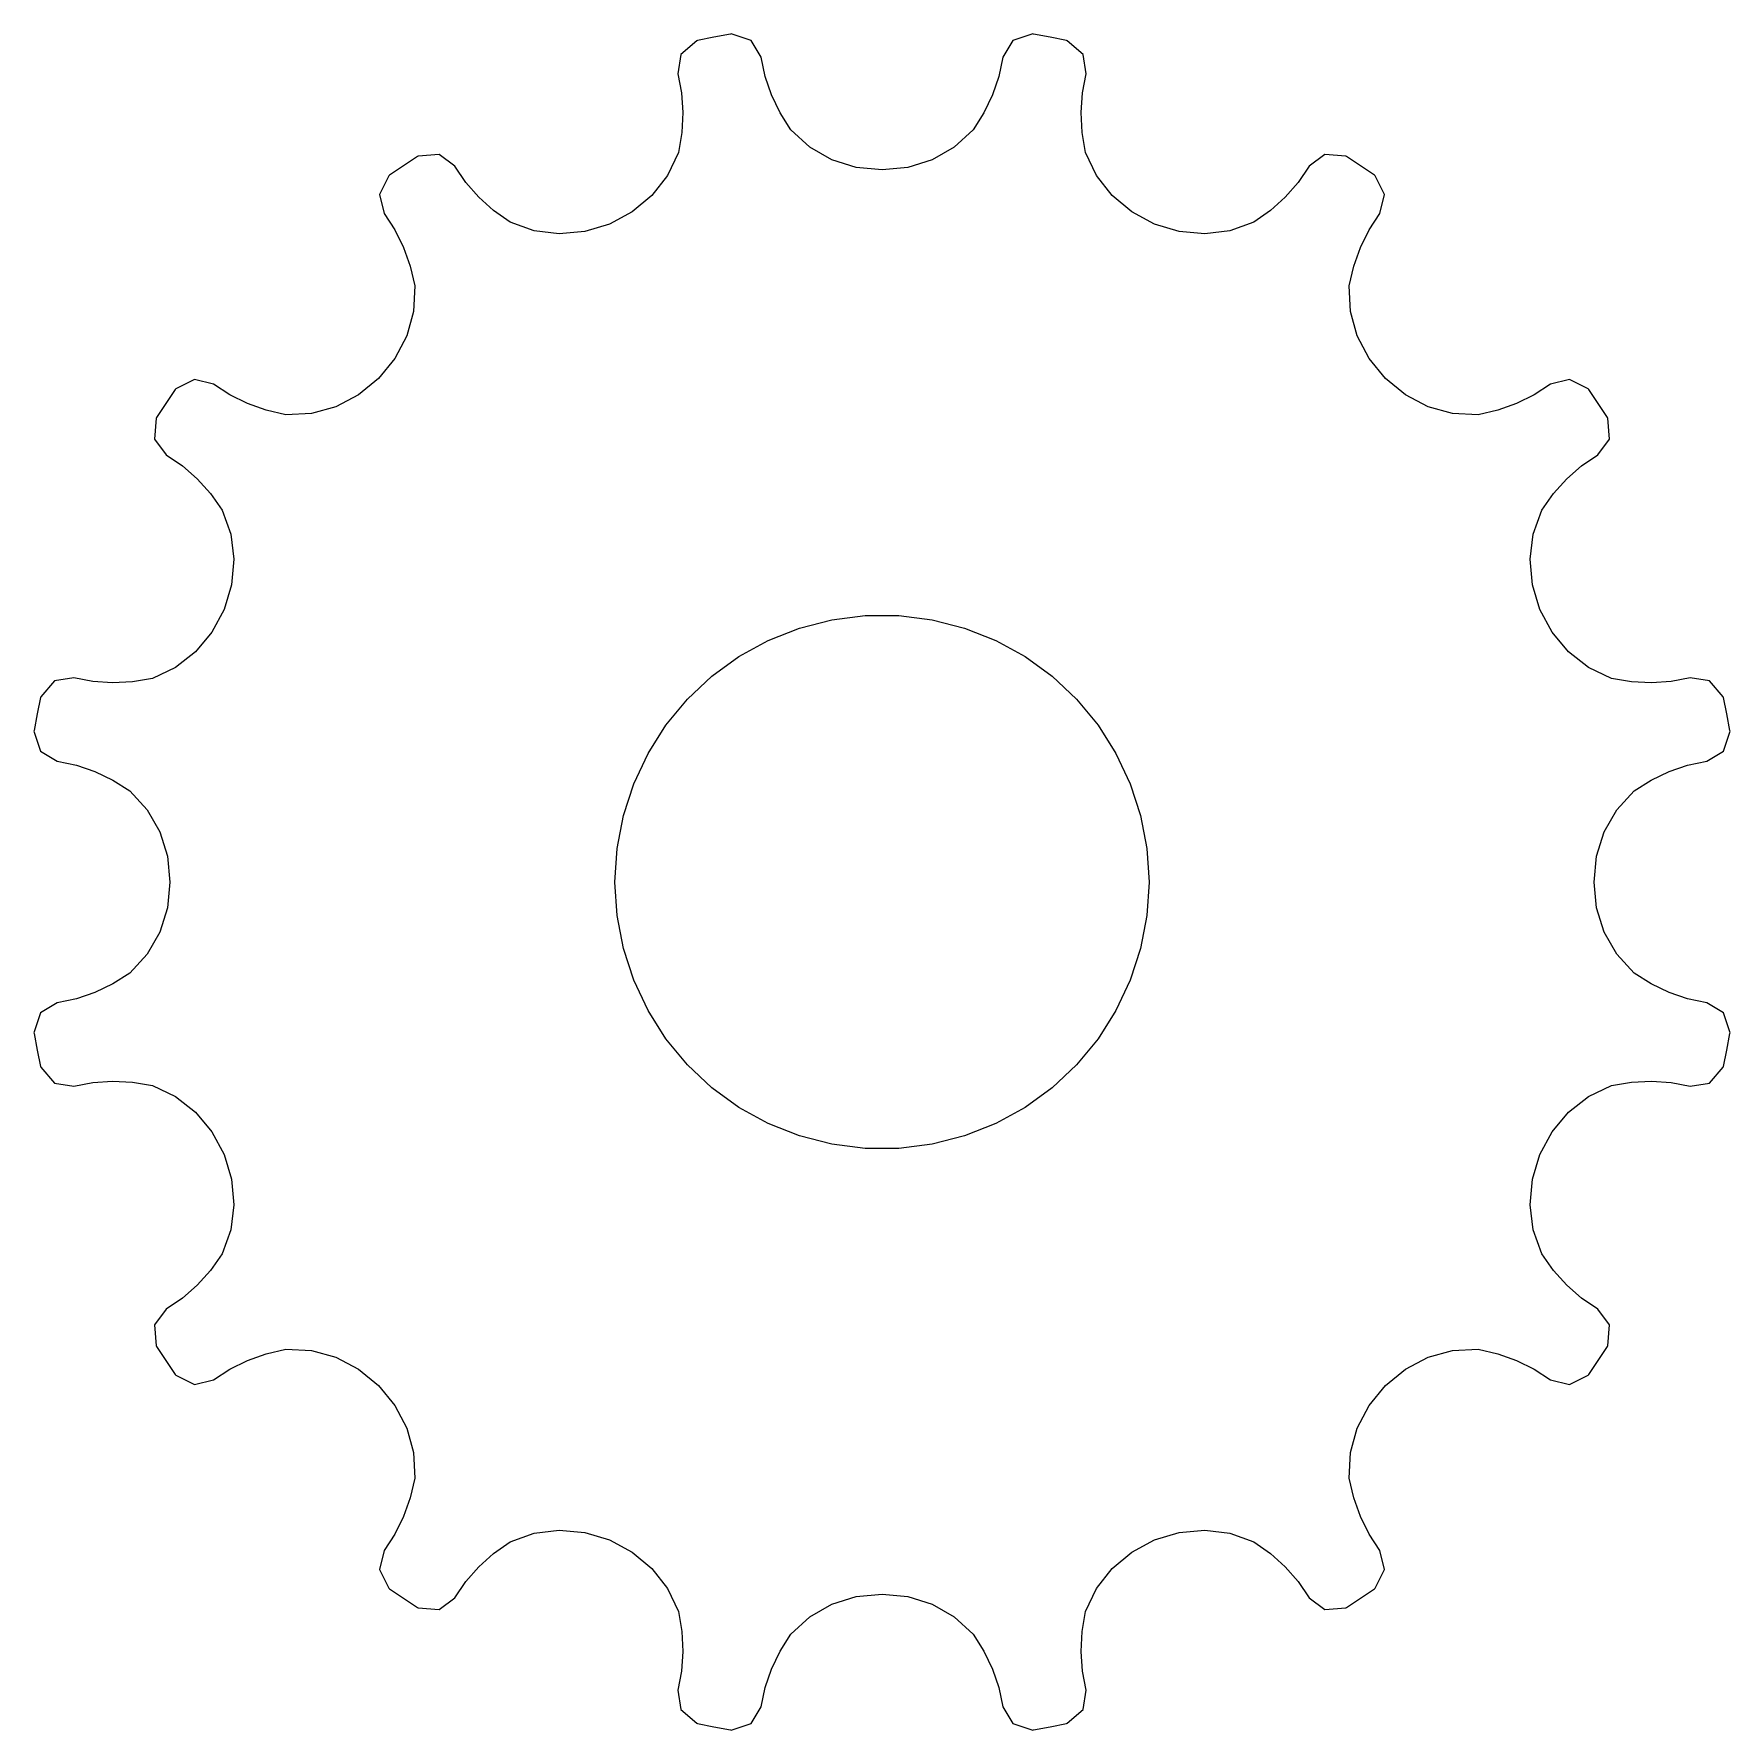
# Model space of a CAD drawing. Header units: metres. Extents: x -4.76 to 4.76, y -4.76 to 4.76.
import ezdxf

# ---------------------------------------------------------------- set-up
doc = ezdxf.new("R2010")
doc.units = ezdxf.units.M

msp = doc.modelspace()

# ---------------------------------------------------------------- linework, layer by layer
for p, q in [((-0.847046, 4.76421), (-0.850662, 4.7636)), ((-0.734589, 4.72704), (-0.847046, 4.76421)), ((0.847046, 4.76421), (0.734741, 4.72704)), ((0.850662, 4.7636), (0.847046, 4.76421)), ((-1.04059, 4.72571), (-1.13014, 4.64838)), ((-1.03702, 4.72652), (-1.04059, 4.72571)), ((-0.944031, 4.74597), (-1.03702, 4.72652)), ((-0.850662, 4.7636), (-0.944031, 4.74597)), ((-0.678375, 4.63373), (-0.734589, 4.72704)), ((0.734741, 4.72704), (0.678375, 4.63373)), ((0.944031, 4.74597), (0.850662, 4.7636)), ((1.03702, 4.72652), (0.944031, 4.74597)), ((1.04059, 4.72571), (1.03702, 4.72652)), ((1.13026, 4.64833), (1.04059, 4.72571)), ((-1.13014, 4.64838), (-1.1465, 4.5406)), ((-0.655991, 4.52583), (-0.678375, 4.63373)), ((0.678375, 4.63373), (0.656052, 4.52583)), ((1.1465, 4.5406), (1.13026, 4.64833)), ((-1.1465, 4.5406), (-1.12584, 4.43237)), ((-0.620392, 4.42119), (-0.655991, 4.52583)), ((0.656052, 4.52583), (0.620544, 4.42119)), ((1.12589, 4.43236), (1.1465, 4.5406)), ((-1.12584, 4.43237), (-1.11859, 4.32211)), ((-0.572189, 4.3205), (-0.620392, 4.42119)), ((0.620544, 4.42119), (0.572357, 4.3205)), ((1.11874, 4.32205), (1.12589, 4.43236)), ((-1.11859, 4.32211), (-1.12457, 4.21065)), ((-0.511993, 4.2245), (-0.572189, 4.3205)), ((0.572357, 4.3205), (0.511993, 4.2245)), ((1.12474, 4.21059), (1.11874, 4.32205)), ((-1.12457, 4.21065), (-1.14362, 4.09886)), ((-0.406158, 4.12733), (-0.511993, 4.2245)), ((0.511993, 4.2245), (0.406158, 4.12733)), ((1.14362, 4.09886), (1.12474, 4.21059)), ((-1.14362, 4.09886), (-1.20421, 3.96858)), ((-0.281647, 4.05698), (-0.406158, 4.12733)), ((0.406158, 4.12733), (0.281647, 4.05698)), ((1.20421, 3.96858), (1.14362, 4.09886)), ((-2.68837, 4.02344), (-2.76685, 3.96988)), ((-2.60886, 4.07544), (-2.68837, 4.02344)), ((-2.60576, 4.07739), (-2.60886, 4.07544)), ((-2.48764, 4.08609), (-2.60576, 4.07739)), ((-2.39999, 4.02139), (-2.48764, 4.08609)), ((-2.33803, 3.93028), (-2.39999, 4.02139)), ((-0.144287, 4.01422), (-0.281647, 4.05698)), ((0, 3.99979), (-0.144287, 4.01422)), ((0.144287, 4.01422), (0, 3.99979)), ((0.281647, 4.05698), (0.144287, 4.01422)), ((2.39999, 4.02139), (2.33807, 3.93025)), ((2.48776, 4.08603), (2.39999, 4.02139)), ((2.60576, 4.07739), (2.48776, 4.08603)), ((2.60886, 4.07544), (2.60576, 4.07739)), ((2.68837, 4.02344), (2.60886, 4.07544)), ((2.76685, 3.96988), (2.68837, 4.02344)), ((-2.76984, 3.96776), (-2.82297, 3.86205)), ((-2.76685, 3.96988), (-2.76984, 3.96776)), ((-2.26508, 3.84723), (-2.33803, 3.93028)), ((-1.20421, 3.96858), (-1.29231, 3.85593)), ((1.29231, 3.85593), (1.20421, 3.96858)), ((2.33807, 3.93025), (2.26523, 3.84717)), ((2.76984, 3.96776), (2.76685, 3.96988)), ((2.82307, 3.86195), (2.76984, 3.96776)), ((-2.82297, 3.86205), (-2.79684, 3.75623)), ((-2.18201, 3.77264), (-2.26508, 3.84723)), ((-1.29231, 3.85593), (-1.40286, 3.76387)), ((1.40286, 3.76387), (1.29231, 3.85593)), ((2.26523, 3.84717), (2.18217, 3.77258)), ((2.79684, 3.75623), (2.82307, 3.86195)), ((-2.79684, 3.75623), (-2.73634, 3.66414)), ((-2.08968, 3.70699), (-2.18201, 3.77264)), ((-1.40286, 3.76387), (-1.53064, 3.69531)), ((1.53064, 3.69531), (1.40286, 3.76387)), ((2.18217, 3.77258), (2.08968, 3.70699)), ((2.73637, 3.66411), (2.79684, 3.75623)), ((-2.73634, 3.66414), (-2.68745, 3.56505)), ((-1.95471, 3.65771), (-2.08968, 3.70699)), ((-1.81274, 3.64037), (-1.95471, 3.65771)), ((-1.66948, 3.65343), (-1.81274, 3.64037)), ((-1.53064, 3.69531), (-1.66948, 3.65343)), ((1.66948, 3.65343), (1.53064, 3.69531)), ((1.81274, 3.64037), (1.66948, 3.65343)), ((1.95471, 3.65771), (1.81274, 3.64037)), ((2.08968, 3.70699), (1.95471, 3.65771)), ((2.68756, 3.56493), (2.73637, 3.66411)), ((-2.68745, 3.56505), (-2.65031, 3.45976)), ((2.65044, 3.45964), (2.68756, 3.56493)), ((-2.65031, 3.45976), (-2.62512, 3.34921)), ((2.62512, 3.34921), (2.65044, 3.45964)), ((-2.62512, 3.34921), (-2.63126, 3.20566)), ((2.63126, 3.20566), (2.62512, 3.34921)), ((-2.63126, 3.20566), (-2.66956, 3.06787)), ((2.66956, 3.06787), (2.63126, 3.20566)), ((-2.66956, 3.06787), (-2.73645, 2.94051)), ((2.73645, 2.94051), (2.66956, 3.06787)), ((-2.73645, 2.94051), (-2.82826, 2.82826)), ((2.82826, 2.82826), (2.73645, 2.94051)), ((-3.96988, 2.76685), (-4.02344, 2.68837)), ((-3.96776, 2.76984), (-3.96988, 2.76685)), ((-3.86195, 2.82307), (-3.96776, 2.76984)), ((-3.75623, 2.79684), (-3.86195, 2.82307)), ((-3.66411, 2.73637), (-3.75623, 2.79684)), ((-2.82826, 2.82826), (-2.94051, 2.73645)), ((2.94051, 2.73645), (2.82826, 2.82826)), ((3.75623, 2.79684), (3.66414, 2.73634)), ((3.86205, 2.82297), (3.75623, 2.79684)), ((3.96776, 2.76984), (3.86205, 2.82297)), ((3.96988, 2.76685), (3.96776, 2.76984)), ((4.02344, 2.68837), (3.96988, 2.76685)), ((-4.02344, 2.68837), (-4.07544, 2.60886)), ((-3.56493, 2.68756), (-3.66411, 2.73637)), ((-3.45964, 2.65044), (-3.56493, 2.68756)), ((-3.06787, 2.66956), (-3.20566, 2.63126)), ((-2.94051, 2.73645), (-3.06787, 2.66956)), ((3.06787, 2.66956), (2.94051, 2.73645)), ((3.20566, 2.63126), (3.06787, 2.66956)), ((3.56505, 2.68745), (3.45976, 2.65031)), ((3.66414, 2.73634), (3.56505, 2.68745)), ((4.07544, 2.60886), (4.02344, 2.68837)), ((-4.07739, 2.60576), (-4.08603, 2.48776)), ((-4.07544, 2.60886), (-4.07739, 2.60576)), ((-3.34921, 2.62512), (-3.45964, 2.65044)), ((-3.20566, 2.63126), (-3.34921, 2.62512)), ((3.34921, 2.62512), (3.20566, 2.63126)), ((3.45976, 2.65031), (3.34921, 2.62512)), ((4.07739, 2.60576), (4.07544, 2.60886)), ((4.08609, 2.48764), (4.07739, 2.60576)), ((-4.08603, 2.48776), (-4.02139, 2.39999)), ((4.02139, 2.39999), (4.08609, 2.48764)), ((-4.02139, 2.39999), (-3.93025, 2.33807)), ((3.93028, 2.33803), (4.02139, 2.39999)), ((-3.93025, 2.33807), (-3.84717, 2.26523)), ((3.84723, 2.26508), (3.93028, 2.33803)), ((-3.84717, 2.26523), (-3.77258, 2.18217)), ((3.77264, 2.18201), (3.84723, 2.26508)), ((-3.77258, 2.18217), (-3.70699, 2.08968)), ((3.70699, 2.08968), (3.77264, 2.18201)), ((-3.70699, 2.08968), (-3.65771, 1.95471)), ((3.65771, 1.95471), (3.70699, 2.08968)), ((-3.65771, 1.95471), (-3.64037, 1.81274)), ((3.64037, 1.81274), (3.65771, 1.95471)), ((-3.64037, 1.81274), (-3.65343, 1.66948)), ((3.65343, 1.66948), (3.64037, 1.81274)), ((-3.65343, 1.66948), (-3.69531, 1.53064)), ((3.69531, 1.53064), (3.65343, 1.66948)), ((-3.69531, 1.53064), (-3.76387, 1.40286)), ((3.76387, 1.40286), (3.69531, 1.53064)), ((-0.463516, 1.42657), (-0.281067, 1.47342)), ((-0.281067, 1.47342), (-0.094177, 1.49704)), ((-0.094177, 1.49704), (0.094177, 1.49704)), ((0.094177, 1.49704), (0.281067, 1.47342)), ((0.281067, 1.47342), (0.463516, 1.42657)), ((-3.76387, 1.40286), (-3.85593, 1.29231)), ((-0.803726, 1.26648), (-0.638657, 1.35724)), ((-0.638657, 1.35724), (-0.463516, 1.42657)), ((0.463516, 1.42657), (0.638657, 1.35724)), ((0.638657, 1.35724), (0.803726, 1.26648)), ((3.85593, 1.29231), (3.76387, 1.40286)), ((-3.85593, 1.29231), (-3.96858, 1.20421)), ((-0.956131, 1.15576), (-0.803726, 1.26648)), ((0.803726, 1.26648), (0.956131, 1.15576)), ((3.96858, 1.20421), (3.85593, 1.29231)), ((-4.5406, 1.1465), (-4.64833, 1.13026)), ((-4.43236, 1.12589), (-4.5406, 1.1465)), ((-4.09886, 1.14362), (-4.21059, 1.12474)), ((-3.96858, 1.20421), (-4.09886, 1.14362)), ((-1.09344, 1.02681), (-0.956131, 1.15576)), ((0.956131, 1.15576), (1.09344, 1.02681)), ((4.09886, 1.14362), (3.96858, 1.20421)), ((4.21065, 1.12457), (4.09886, 1.14362)), ((4.5406, 1.1465), (4.43237, 1.12584)), ((4.64838, 1.13014), (4.5406, 1.1465)), ((-4.64833, 1.13026), (-4.72571, 1.04059)), ((-4.32205, 1.11874), (-4.43236, 1.12589)), ((-4.21059, 1.12474), (-4.32205, 1.11874)), ((4.32211, 1.11859), (4.21065, 1.12457)), ((4.43237, 1.12584), (4.32211, 1.11859)), ((4.72571, 1.04059), (4.64838, 1.13014)), ((-4.72652, 1.03702), (-4.74597, 0.944031)), ((-4.72571, 1.04059), (-4.72652, 1.03702)), ((-1.21352, 0.881668), (-1.09344, 1.02681)), ((1.09344, 1.02681), (1.21352, 0.881668)), ((4.72652, 1.03702), (4.72571, 1.04059)), ((4.74597, 0.944031), (4.72652, 1.03702)), ((-4.74597, 0.944031), (-4.7636, 0.850662)), ((-1.31445, 0.722626), (-1.21352, 0.881668)), ((1.21352, 0.881668), (1.31445, 0.722626)), ((4.7636, 0.850662), (4.74597, 0.944031)), ((-4.7636, 0.850662), (-4.76421, 0.847046)), ((-4.76421, 0.847046), (-4.72704, 0.734741)), ((4.72704, 0.734589), (4.76421, 0.847046)), ((4.76421, 0.847046), (4.7636, 0.850662)), ((-4.72704, 0.734741), (-4.63373, 0.678375)), ((-4.63373, 0.678375), (-4.52583, 0.656052)), ((-1.39465, 0.552185), (-1.31445, 0.722626)), ((1.31445, 0.722626), (1.39465, 0.552185)), ((4.52583, 0.655991), (4.63373, 0.678375)), ((4.63373, 0.678375), (4.72704, 0.734589)), ((-4.52583, 0.656052), (-4.42119, 0.620544)), ((-4.42119, 0.620544), (-4.3205, 0.572357)), ((-4.3205, 0.572357), (-4.2245, 0.511993)), ((4.2245, 0.511993), (4.3205, 0.572189)), ((4.3205, 0.572189), (4.42119, 0.620392)), ((4.42119, 0.620392), (4.52583, 0.655991)), ((-4.2245, 0.511993), (-4.12733, 0.406158)), ((-1.45287, 0.373032), (-1.39465, 0.552185)), ((1.39465, 0.552185), (1.45287, 0.373032)), ((4.12733, 0.406158), (4.2245, 0.511993)), ((-4.12733, 0.406158), (-4.05698, 0.281647)), ((4.05698, 0.281647), (4.12733, 0.406158)), ((-1.48816, 0.187988), (-1.45287, 0.373032)), ((1.45287, 0.373032), (1.48816, 0.187988)), ((-4.05698, 0.281647), (-4.01422, 0.144287)), ((4.01422, 0.144287), (4.05698, 0.281647)), ((-4.01422, 0.144287), (-3.99979, 0)), ((-1.5, 0), (-1.48816, 0.187988)), ((1.48816, 0.187988), (1.5, 0)), ((3.99979, 0), (4.01422, 0.144287)), ((-3.99979, 0), (-4.01422, -0.144287)), ((-1.48816, -0.187988), (-1.5, 0)), ((1.5, 0), (1.48816, -0.187988)), ((4.01422, -0.144287), (3.99979, 0)), ((-4.01422, -0.144287), (-4.05698, -0.281647)), ((-1.45287, -0.373032), (-1.48816, -0.187988)), ((1.48816, -0.187988), (1.45287, -0.373032)), ((4.05698, -0.281647), (4.01422, -0.144287)), ((-4.05698, -0.281647), (-4.12733, -0.406158)), ((4.12733, -0.406158), (4.05698, -0.281647)), ((-1.39465, -0.552185), (-1.45287, -0.373032)), ((1.45287, -0.373032), (1.39465, -0.552185)), ((-4.12733, -0.406158), (-4.2245, -0.511993)), ((4.2245, -0.511993), (4.12733, -0.406158)), ((-4.2245, -0.511993), (-4.3205, -0.572189)), ((-1.31445, -0.722626), (-1.39465, -0.552185)), ((1.39465, -0.552185), (1.31445, -0.722626)), ((4.3205, -0.572357), (4.2245, -0.511993)), ((-4.52583, -0.655991), (-4.63373, -0.678375)), ((-4.42119, -0.620392), (-4.52583, -0.655991)), ((-4.3205, -0.572189), (-4.42119, -0.620392)), ((4.42119, -0.620544), (4.3205, -0.572357)), ((4.52583, -0.656052), (4.42119, -0.620544)), ((4.63373, -0.678375), (4.52583, -0.656052)), ((-4.72704, -0.734589), (-4.76421, -0.847046)), ((-4.63373, -0.678375), (-4.72704, -0.734589)), ((-1.21352, -0.881668), (-1.31445, -0.722626)), ((1.31445, -0.722626), (1.21352, -0.881668)), ((4.72704, -0.734741), (4.63373, -0.678375)), ((4.76421, -0.847046), (4.72704, -0.734741)), ((-4.76421, -0.847046), (-4.7636, -0.850662)), ((-4.7636, -0.850662), (-4.74597, -0.944031)), ((4.74597, -0.944031), (4.7636, -0.850662)), ((4.7636, -0.850662), (4.76421, -0.847046)), ((-4.74597, -0.944031), (-4.72652, -1.03702)), ((-1.09344, -1.02681), (-1.21352, -0.881668)), ((1.21352, -0.881668), (1.09344, -1.02681)), ((4.72652, -1.03702), (4.74597, -0.944031)), ((-4.72652, -1.03702), (-4.72571, -1.04059)), ((-4.72571, -1.04059), (-4.64838, -1.13014)), ((-0.956131, -1.15576), (-1.09344, -1.02681)), ((1.09344, -1.02681), (0.956131, -1.15576)), ((4.64833, -1.13026), (4.72571, -1.04059)), ((4.72571, -1.04059), (4.72652, -1.03702)), ((-4.64838, -1.13014), (-4.5406, -1.1465)), ((-4.5406, -1.1465), (-4.43237, -1.12584)), ((-4.43237, -1.12584), (-4.32211, -1.11859)), ((-4.32211, -1.11859), (-4.21065, -1.12457)), ((-4.21065, -1.12457), (-4.09886, -1.14362)), ((4.09886, -1.14362), (4.21059, -1.12474)), ((4.21059, -1.12474), (4.32205, -1.11874)), ((4.32205, -1.11874), (4.43236, -1.12589)), ((4.43236, -1.12589), (4.5406, -1.1465)), ((4.5406, -1.1465), (4.64833, -1.13026)), ((-4.09886, -1.14362), (-3.96858, -1.20421)), ((-3.96858, -1.20421), (-3.85593, -1.29231)), ((-0.803726, -1.26648), (-0.956131, -1.15576)), ((0.956131, -1.15576), (0.803726, -1.26648)), ((3.85593, -1.29231), (3.96858, -1.20421)), ((3.96858, -1.20421), (4.09886, -1.14362)), ((-3.85593, -1.29231), (-3.76387, -1.40286)), ((-0.638657, -1.35724), (-0.803726, -1.26648)), ((0.803726, -1.26648), (0.638657, -1.35724)), ((3.76387, -1.40286), (3.85593, -1.29231)), ((-3.76387, -1.40286), (-3.69531, -1.53064)), ((-0.463516, -1.42657), (-0.638657, -1.35724)), ((-0.281067, -1.47342), (-0.463516, -1.42657)), ((0.463516, -1.42657), (0.281067, -1.47342)), ((0.638657, -1.35724), (0.463516, -1.42657)), ((3.69531, -1.53064), (3.76387, -1.40286)), ((-0.094177, -1.49704), (-0.281067, -1.47342)), ((0.094177, -1.49704), (-0.094177, -1.49704)), ((0.281067, -1.47342), (0.094177, -1.49704)), ((-3.69531, -1.53064), (-3.65343, -1.66948)), ((3.65343, -1.66948), (3.69531, -1.53064)), ((-3.65343, -1.66948), (-3.64037, -1.81274)), ((3.64037, -1.81274), (3.65343, -1.66948)), ((-3.64037, -1.81274), (-3.65771, -1.95471)), ((3.65771, -1.95471), (3.64037, -1.81274)), ((-3.65771, -1.95471), (-3.70699, -2.08968)), ((3.70699, -2.08968), (3.65771, -1.95471)), ((-3.70699, -2.08968), (-3.77264, -2.18201)), ((3.77258, -2.18217), (3.70699, -2.08968)), ((-3.77264, -2.18201), (-3.84723, -2.26508)), ((3.84717, -2.26523), (3.77258, -2.18217)), ((-3.84723, -2.26508), (-3.93028, -2.33803)), ((3.93025, -2.33807), (3.84717, -2.26523)), ((-3.93028, -2.33803), (-4.02139, -2.39999)), ((4.02139, -2.39999), (3.93025, -2.33807)), ((-4.02139, -2.39999), (-4.08609, -2.48764)), ((4.08603, -2.48776), (4.02139, -2.39999)), ((-4.08609, -2.48764), (-4.07739, -2.60576)), ((4.07739, -2.60576), (4.08603, -2.48776)), ((-4.07739, -2.60576), (-4.07544, -2.60886)), ((-4.07544, -2.60886), (-4.02344, -2.68837)), ((-3.56505, -2.68745), (-3.45976, -2.65031)), ((-3.45976, -2.65031), (-3.34921, -2.62512)), ((-3.34921, -2.62512), (-3.20566, -2.63126)), ((-3.20566, -2.63126), (-3.06787, -2.66956)), ((3.06787, -2.66956), (3.20566, -2.63126)), ((3.20566, -2.63126), (3.34921, -2.62512)), ((3.34921, -2.62512), (3.45964, -2.65044)), ((3.45964, -2.65044), (3.56493, -2.68756)), ((4.02344, -2.68837), (4.07544, -2.60886)), ((4.07544, -2.60886), (4.07739, -2.60576)), ((-4.02344, -2.68837), (-3.96988, -2.76685)), ((-3.75623, -2.79684), (-3.66414, -2.73634)), ((-3.66414, -2.73634), (-3.56505, -2.68745)), ((-3.06787, -2.66956), (-2.94051, -2.73645)), ((-2.94051, -2.73645), (-2.82826, -2.82826)), ((2.82826, -2.82826), (2.94051, -2.73645)), ((2.94051, -2.73645), (3.06787, -2.66956)), ((3.56493, -2.68756), (3.66411, -2.73637)), ((3.66411, -2.73637), (3.75623, -2.79684)), ((3.96988, -2.76685), (4.02344, -2.68837)), ((-3.96988, -2.76685), (-3.96776, -2.76984)), ((-3.96776, -2.76984), (-3.86205, -2.82297)), ((-3.86205, -2.82297), (-3.75623, -2.79684)), ((-2.82826, -2.82826), (-2.73645, -2.94051)), ((2.73645, -2.94051), (2.82826, -2.82826)), ((3.75623, -2.79684), (3.86195, -2.82307)), ((3.86195, -2.82307), (3.96776, -2.76984)), ((3.96776, -2.76984), (3.96988, -2.76685)), ((-2.73645, -2.94051), (-2.66956, -3.06787)), ((2.66956, -3.06787), (2.73645, -2.94051)), ((-2.66956, -3.06787), (-2.63126, -3.20566)), ((2.63126, -3.20566), (2.66956, -3.06787)), ((-2.63126, -3.20566), (-2.62512, -3.34921)), ((2.62512, -3.34921), (2.63126, -3.20566)), ((-2.62512, -3.34921), (-2.65044, -3.45964)), ((2.65031, -3.45976), (2.62512, -3.34921)), ((-2.65044, -3.45964), (-2.68756, -3.56493)), ((2.68745, -3.56505), (2.65031, -3.45976)), ((-2.68756, -3.56493), (-2.73637, -3.66411)), ((2.73634, -3.66414), (2.68745, -3.56505)), ((-2.73637, -3.66411), (-2.79684, -3.75623)), ((-2.18217, -3.77258), (-2.08968, -3.70699)), ((-2.08968, -3.70699), (-1.95471, -3.65771)), ((-1.95471, -3.65771), (-1.81274, -3.64037)), ((-1.81274, -3.64037), (-1.66948, -3.65343)), ((-1.66948, -3.65343), (-1.53064, -3.69531)), ((-1.53064, -3.69531), (-1.40286, -3.76387)), ((1.40286, -3.76387), (1.53064, -3.69531)), ((1.53064, -3.69531), (1.66948, -3.65343)), ((1.66948, -3.65343), (1.81274, -3.64037)), ((1.81274, -3.64037), (1.95471, -3.65771)), ((1.95471, -3.65771), (2.08968, -3.70699)), ((2.08968, -3.70699), (2.18201, -3.77264)), ((2.79684, -3.75623), (2.73634, -3.66414)), ((-2.79684, -3.75623), (-2.82307, -3.86195)), ((-2.26523, -3.84717), (-2.18217, -3.77258)), ((-1.40286, -3.76387), (-1.29231, -3.85593)), ((1.29231, -3.85593), (1.40286, -3.76387)), ((2.18201, -3.77264), (2.26508, -3.84723)), ((2.82297, -3.86205), (2.79684, -3.75623)), ((-2.82307, -3.86195), (-2.76984, -3.96776)), ((-2.33807, -3.93025), (-2.26523, -3.84717)), ((-1.29231, -3.85593), (-1.20421, -3.96858)), ((1.20421, -3.96858), (1.29231, -3.85593)), ((2.26508, -3.84723), (2.33803, -3.93028)), ((2.76984, -3.96776), (2.82297, -3.86205)), ((-2.76984, -3.96776), (-2.76685, -3.96988)), ((-2.76685, -3.96988), (-2.68837, -4.02344)), ((-2.39999, -4.02139), (-2.33807, -3.93025)), ((-1.20421, -3.96858), (-1.14362, -4.09886)), ((-0.144287, -4.01422), (0, -3.99979)), ((0, -3.99979), (0.144287, -4.01422)), ((1.14362, -4.09886), (1.20421, -3.96858)), ((2.33803, -3.93028), (2.39999, -4.02139)), ((2.68837, -4.02344), (2.76685, -3.96988)), ((2.76685, -3.96988), (2.76984, -3.96776)), ((-2.68837, -4.02344), (-2.60886, -4.07544)), ((-2.60886, -4.07544), (-2.60576, -4.07739)), ((-2.60576, -4.07739), (-2.48776, -4.08603)), ((-2.48776, -4.08603), (-2.39999, -4.02139)), ((-0.406158, -4.12733), (-0.281647, -4.05698)), ((-0.281647, -4.05698), (-0.144287, -4.01422)), ((0.144287, -4.01422), (0.281647, -4.05698)), ((0.281647, -4.05698), (0.406158, -4.12733)), ((2.39999, -4.02139), (2.48764, -4.08609)), ((2.48764, -4.08609), (2.60576, -4.07739)), ((2.60576, -4.07739), (2.60886, -4.07544)), ((2.60886, -4.07544), (2.68837, -4.02344)), ((-1.14362, -4.09886), (-1.12474, -4.21059)), ((-0.511993, -4.2245), (-0.406158, -4.12733)), ((0.406158, -4.12733), (0.511993, -4.2245)), ((1.12457, -4.21065), (1.14362, -4.09886)), ((-1.12474, -4.21059), (-1.11874, -4.32205)), ((-0.572357, -4.3205), (-0.511993, -4.2245)), ((0.511993, -4.2245), (0.572189, -4.3205)), ((1.11859, -4.32211), (1.12457, -4.21065)), ((-1.11874, -4.32205), (-1.12589, -4.43236)), ((-0.620544, -4.42119), (-0.572357, -4.3205)), ((0.572189, -4.3205), (0.620392, -4.42119)), ((1.12584, -4.43237), (1.11859, -4.32211)), ((-1.12589, -4.43236), (-1.1465, -4.5406)), ((-0.656052, -4.52583), (-0.620544, -4.42119)), ((0.620392, -4.42119), (0.655991, -4.52583)), ((1.1465, -4.5406), (1.12584, -4.43237)), ((-1.1465, -4.5406), (-1.13026, -4.64833)), ((-0.678375, -4.63373), (-0.656052, -4.52583)), ((0.655991, -4.52583), (0.678375, -4.63373)), ((1.13014, -4.64838), (1.1465, -4.5406)), ((-1.13026, -4.64833), (-1.04059, -4.72571)), ((-0.734741, -4.72704), (-0.678375, -4.63373)), ((0.678375, -4.63373), (0.734589, -4.72704)), ((1.04059, -4.72571), (1.13014, -4.64838)), ((-1.04059, -4.72571), (-1.03702, -4.72652)), ((-1.03702, -4.72652), (-0.944031, -4.74597)), ((-0.944031, -4.74597), (-0.850662, -4.7636)), ((-0.850662, -4.7636), (-0.847046, -4.76421)), ((-0.847046, -4.76421), (-0.734741, -4.72704)), ((0.734589, -4.72704), (0.847046, -4.76421)), ((0.847046, -4.76421), (0.850662, -4.7636)), ((0.850662, -4.7636), (0.944031, -4.74597)), ((0.944031, -4.74597), (1.03702, -4.72652)), ((1.03702, -4.72652), (1.04059, -4.72571))]:
    msp.add_line(p, q)

doc.saveas('drawing.dxf')
